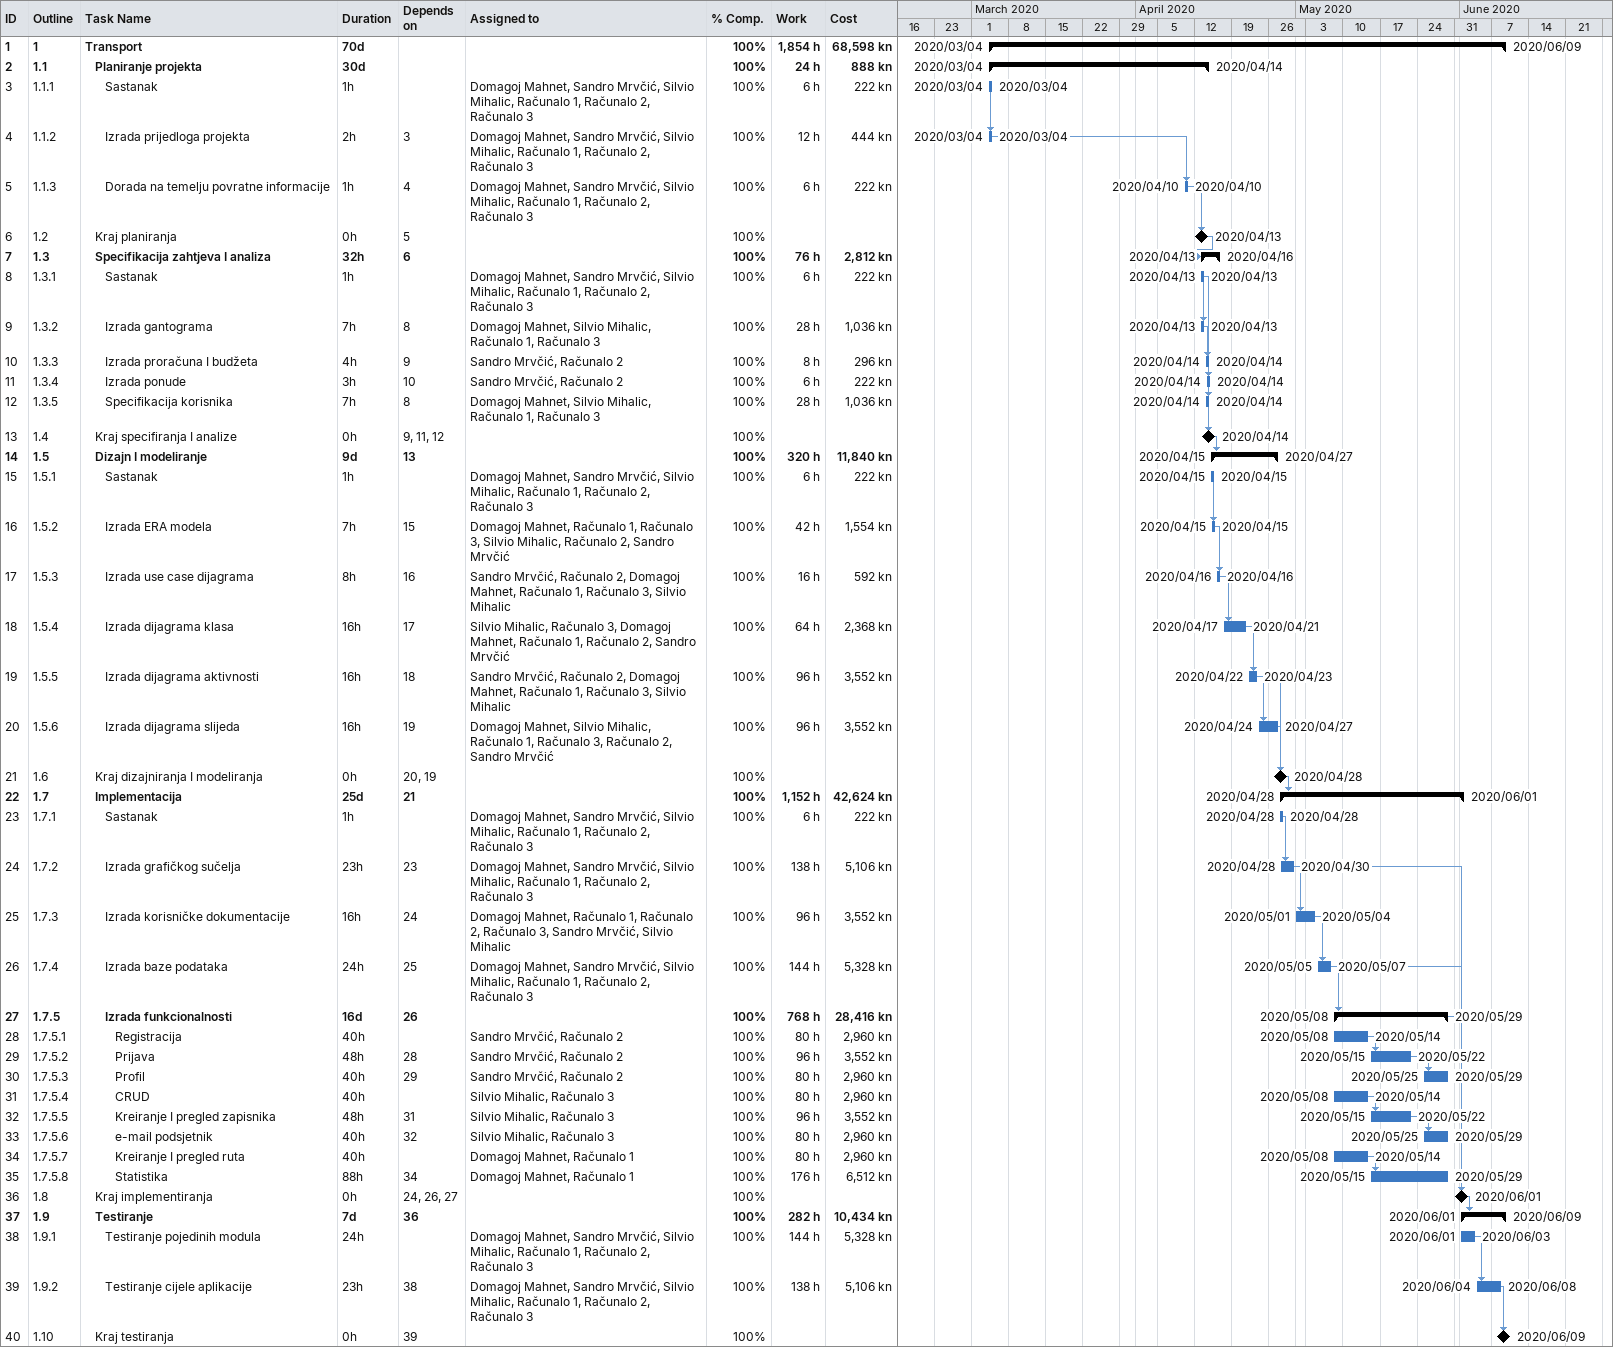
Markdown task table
| ID | WBS | Task | Duration | Start | Finish | Predecessors | Resources | % complete | Work (h) | Cost (kn) |
|---|---|---|---|---|---|---|---|---|---|---|
| 1 | 1 | **Transport** | 70d | 2020-03-04 | 2020-06-09 |  |  | 100 | 1854 | 68598 |
| 2 | 1.1 | **Planiranje projekta** | 30d | 2020-03-04 | 2020-04-14 |  |  | 100 | 24 | 888 |
| 3 | 1.1.1 | Sastanak | 1h | 2020-03-04 | 2020-03-04 |  | Domagoj Mahnet, Sandro Mrvčić, Silvio Mihalic, Računalo 1, Računalo 2, Računalo 3 | 100 | 6 | 222 |
| 4 | 1.1.2 | Izrada prijedloga projekta | 2h | 2020-03-04 | 2020-03-04 | 3 | Domagoj Mahnet, Sandro Mrvčić, Silvio Mihalic, Računalo 1, Računalo 2, Računalo 3 | 100 | 12 | 444 |
| 5 | 1.1.3 | Dorada na temelju povratne informacije | 1h | 2020-04-10 | 2020-04-10 | 4 | Domagoj Mahnet, Sandro Mrvčić, Silvio Mihalic, Računalo 1, Računalo 2, Računalo 3 | 100 | 6 | 222 |
| 6 | 1.2 | Kraj planiranja | 0h | 2020-04-13 | 2020-04-13 | 5 |  | 100 |  |  |
| 7 | 1.3 | **Specifikacija zahtjeva I analiza** | 32h | 2020-04-13 | 2020-04-16 | 6 |  | 100 | 76 | 2812 |
| 8 | 1.3.1 | Sastanak | 1h | 2020-04-13 | 2020-04-13 |  | Domagoj Mahnet, Sandro Mrvčić, Silvio Mihalic, Računalo 1, Računalo 2, Računalo 3 | 100 | 6 | 222 |
| 9 | 1.3.2 | Izrada gantograma | 7h | 2020-04-13 | 2020-04-13 | 8 | Domagoj Mahnet, Silvio Mihalic, Računalo 1, Računalo 3 | 100 | 28 | 1036 |
| 10 | 1.3.3 | Izrada proračuna I budžeta | 4h | 2020-04-14 | 2020-04-14 | 9 | Sandro Mrvčić, Računalo 2 | 100 | 8 | 296 |
| 11 | 1.3.4 | Izrada ponude | 3h | 2020-04-14 | 2020-04-14 | 10 | Sandro Mrvčić, Računalo 2 | 100 | 6 | 222 |
| 12 | 1.3.5 | Specifikacija korisnika | 7h | 2020-04-14 | 2020-04-14 | 8 | Domagoj Mahnet, Silvio Mihalic, Računalo 1, Računalo 3 | 100 | 28 | 1036 |
| 13 | 1.4 | Kraj specifiranja I analize | 0h | 2020-04-14 | 2020-04-14 | 9, 11, 12 |  | 100 |  |  |
| 14 | 1.5 | **Dizajn I modeliranje** | 9d | 2020-04-15 | 2020-04-27 | 13 |  | 100 | 320 | 11840 |
| 15 | 1.5.1 | Sastanak | 1h | 2020-04-15 | 2020-04-15 |  | Domagoj Mahnet, Sandro Mrvčić, Silvio Mihalic, Računalo 1, Računalo 2, Računalo 3 | 100 | 6 | 222 |
| 16 | 1.5.2 | Izrada ERA modela | 7h | 2020-04-15 | 2020-04-15 | 15 | Domagoj Mahnet, Računalo 1, Računalo 3, Silvio Mihalic, Računalo 2, Sandro Mrvčić | 100 | 42 | 1554 |
| 17 | 1.5.3 | Izrada use case dijagrama | 8h | 2020-04-16 | 2020-04-16 | 16 | Sandro Mrvčić, Računalo 2, Domagoj Mahnet, Računalo 1, Računalo 3, Silvio Mihalic | 100 | 16 | 592 |
| 18 | 1.5.4 | Izrada dijagrama klasa | 16h | 2020-04-17 | 2020-04-21 | 17 | Silvio Mihalic, Računalo 3, Domagoj Mahnet, Računalo 1, Računalo 2, Sandro Mrvčić | 100 | 64 | 2368 |
| 19 | 1.5.5 | Izrada dijagrama aktivnosti | 16h | 2020-04-22 | 2020-04-23 | 18 | Sandro Mrvčić, Računalo 2, Domagoj Mahnet, Računalo 1, Računalo 3, Silvio Mihalic | 100 | 96 | 3552 |
| 20 | 1.5.6 | Izrada dijagrama slijeda | 16h | 2020-04-24 | 2020-04-27 | 19 | Domagoj Mahnet, Silvio Mihalic, Računalo 1, Računalo 3, Računalo 2, Sandro Mrvčić | 100 | 96 | 3552 |
| 21 | 1.6 | Kraj dizajniranja I modeliranja | 0h | 2020-04-28 | 2020-04-28 | 20, 19 |  | 100 |  |  |
| 22 | 1.7 | **Implementacija** | 25d | 2020-04-28 | 2020-06-01 | 21 |  | 100 | 1152 | 42624 |
| 23 | 1.7.1 | Sastanak | 1h | 2020-04-28 | 2020-04-28 |  | Domagoj Mahnet, Sandro Mrvčić, Silvio Mihalic, Računalo 1, Računalo 2, Računalo 3 | 100 | 6 | 222 |
| 24 | 1.7.2 | Izrada grafičkog sučelja | 23h | 2020-04-28 | 2020-04-30 | 23 | Domagoj Mahnet, Sandro Mrvčić, Silvio Mihalic, Računalo 1, Računalo 2, Računalo 3 | 100 | 138 | 5106 |
| 25 | 1.7.3 | Izrada korisničke dokumentacije | 16h | 2020-05-01 | 2020-05-04 | 24 | Domagoj Mahnet, Računalo 1, Računalo 2, Računalo 3, Sandro Mrvčić, Silvio Mihalic | 100 | 96 | 3552 |
| 26 | 1.7.4 | Izrada baze podataka | 24h | 2020-05-05 | 2020-05-07 | 25 | Domagoj Mahnet, Sandro Mrvčić, Silvio Mihalic, Računalo 1, Računalo 2, Računalo 3 | 100 | 144 | 5328 |
| 27 | 1.7.5 | **Izrada funkcionalnosti** | 16d | 2020-05-08 | 2020-05-29 | 26 |  | 100 | 768 | 28416 |
| 28 | 1.7.5.1 | Registracija | 40h | 2020-05-08 | 2020-05-14 |  | Sandro Mrvčić, Računalo 2 | 100 | 80 | 2960 |
| 29 | 1.7.5.2 | Prijava | 48h | 2020-05-15 | 2020-05-22 | 28 | Sandro Mrvčić, Računalo 2 | 100 | 96 | 3552 |
| 30 | 1.7.5.3 | Profil | 40h | 2020-05-25 | 2020-05-29 | 29 | Sandro Mrvčić, Računalo 2 | 100 | 80 | 2960 |
| 31 | 1.7.5.4 | CRUD | 40h | 2020-05-08 | 2020-05-14 |  | Silvio Mihalic, Računalo 3 | 100 | 80 | 2960 |
| 32 | 1.7.5.5 | Kreiranje I pregled zapisnika | 48h | 2020-05-15 | 2020-05-22 | 31 | Silvio Mihalic, Računalo 3 | 100 | 96 | 3552 |
| 33 | 1.7.5.6 | e-mail podsjetnik | 40h | 2020-05-25 | 2020-05-29 | 32 | Silvio Mihalic, Računalo 3 | 100 | 80 | 2960 |
| 34 | 1.7.5.7 | Kreiranje I pregled ruta | 40h | 2020-05-08 | 2020-05-14 |  | Domagoj Mahnet, Računalo 1 | 100 | 80 | 2960 |
| 35 | 1.7.5.8 | Statistika | 88h | 2020-05-15 | 2020-05-29 | 34 | Domagoj Mahnet, Računalo 1 | 100 | 176 | 6512 |
| 36 | 1.8 | Kraj implementiranja | 0h | 2020-06-01 | 2020-06-01 | 24, 26, 27 |  | 100 |  |  |
| 37 | 1.9 | **Testiranje** | 7d | 2020-06-01 | 2020-06-09 | 36 |  | 100 | 282 | 10434 |
| 38 | 1.9.1 | Testiranje pojedinih modula | 24h | 2020-06-01 | 2020-06-03 |  | Domagoj Mahnet, Sandro Mrvčić, Silvio Mihalic, Računalo 1, Računalo 2, Računalo 3 | 100 | 144 | 5328 |
| 39 | 1.9.2 | Testiranje cijele aplikacije | 23h | 2020-06-04 | 2020-06-08 | 38 | Domagoj Mahnet, Sandro Mrvčić, Silvio Mihalic, Računalo 1, Računalo 2, Računalo 3 | 100 | 138 | 5106 |
| 40 | 1.10 | Kraj testiranja | 0h | 2020-06-09 | 2020-06-09 | 39 |  | 100 |  |  |
